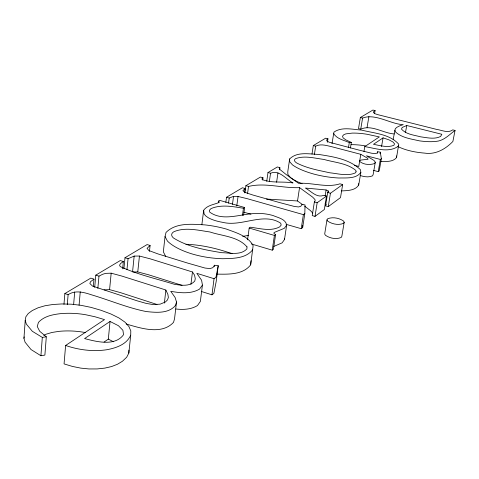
<?xml version="1.0" encoding="UTF-8"?>
<svg xmlns="http://www.w3.org/2000/svg" width="479" height="479" viewBox="0 0 479 479"><rect width="100%" height="100%" fill="white"/><g stroke="black" fill="none" stroke-linecap="round" stroke-linejoin="round"><path stroke-width="0.72" d="M130.713 335.162L130.803 330.911L128.881 326.492L124.935 322.116L118.954 317.96L110.966 314.014L100.967 310.272L90.932 307.356L81.101 305.339L71.431 304.201L61.881 303.949L52.906 304.494L44.984 305.764L38.11 307.775L32.273 310.536L28.219 313.553L25.854 316.817L25.219 320.319L23.95 338.324L25.058 342.162L31.003 349.532L40.913 355.741L44.888 355.083L46.307 336.779L39.691 331.252L37.254 326.534L38.434 322.409C43.99 316.248 52.516 314.589 60.384 313.673A44.116 19.992 3.5 0 1 85.861 314.781L95.028 316.775L104.524 319.613L65.611 345.479L64.06 363.902L72.419 366.435L80.747 368.117L89.004 368.95L97.171 368.932L104.829 368.106L111.595 366.549L117.457 364.262L122.414 361.268L126.678 357.244L128.839 353.053L130.713 335.162C126.737 344.551 115.876 348.083 106.613 349.766C92.842 351.772 78.73 349.969 65.611 345.479M128.839 353.053L128.911 350.149M286.137 224.34L301.225 228.687L302.65 227.633L304.818 213.61L305.045 204.922L301.866 204.461L300.83 206.299L298.555 206.946L294.441 206.479L279.455 202.533L252.906 195.037L244.823 192.33L242.919 190.66L245.104 188.504L242.458 187.762L226.507 197.264L225.843 202.401M302.65 227.633L302.716 225.399M380.242 161.417C385.685 161.447 392.69 162.285 396.534 157.603L398.762 144.239C389.804 134 374.141 133.318 361.657 130.102C352.688 129.468 341.838 126.57 333.935 132.126L331.995 143.676M396.534 157.603L396.66 155.914M40.913 355.741L42.308 337.402L32.333 331.294L26.339 324.073L25.219 320.319M63.97 304.309L64.851 293.573L90.8 278.113L93.986 279.143L93.321 286.394M67.288 304.68L68.12 294.651C75.49 289.837 84.047 292.334 91.705 294.884C109.907 300.285 127.54 307.847 146.215 311.548C155.998 312.571 168.494 313.853 175.524 305.41L176.523 301.992L175.104 297.489L170.746 291.31C180.23 292.98 190.846 294.226 199.527 289.106L202.419 285.089L201.611 280.269L196.839 273.341L214.053 278.694L215.963 277.323L218.232 265.737L214.472 265.234L212.85 267.671L209.958 268.593L205.024 268.048L187.75 263.115L157.884 253.894L148.855 250.535L147.059 248.332L150.101 245.482L147.107 244.565L125.001 257.738L123.905 268.647M73.622 304.638L74.7 292.004M79.083 305.177L80.244 291.825M216.957 274.114C228.411 274.299 242.925 274.898 250.655 264.857L253.14 245.637C247.942 235.913 236.111 232.722 226.471 229.1C219.418 227.07 212.197 225.681 204.898 224.891C191.905 224.166 176.11 222.394 166.039 232.417L165.045 236.518L163.333 251.792L165.662 256.397M250.655 264.857L251.02 260.738M94.686 287.376L95.812 275.126L120.283 260.546L123.366 261.516L122.636 268.839M97.842 288.406L98.979 276.144L102.56 274.311L105.691 273.365L111.176 273.174L122.007 276.114L164.968 289.717L165.866 290.106L167.86 294.28L168.363 297.441L167.5 299.908L165.411 301.986L160.124 304.165L153.029 304.554L146.167 303.399L136.976 300.77L92.561 286.119L89.848 283.514L90.525 281.688L93.986 279.143M156.998 304.476L120.361 292.591L109.583 289.627L111.176 273.174M104.099 342.048L108.326 339.108L110.05 321.457L118.433 325.708L122.893 330.271L123.564 334.683C114.93 346.622 96.375 341.659 84.591 338.575L110.05 321.457M126.965 269.617L128.067 258.696L134.174 256.079L139.437 256.049L149.999 258.774L192.45 271.976L194.54 275.12L195.282 278.76L194.749 281.083C189.774 286.807 180.996 285.334 174.32 284.275C156.286 278.706 137.341 274.479 120.259 266.587L119.558 265.222L120.474 263.606L123.366 261.516M132.533 271.994L134.174 256.079M182.05 285.358L148.28 274.689L137.766 271.94L139.437 256.049M149.46 251.415L150.101 245.482M164.375 303.117L165.866 290.106M266.749 181.278L267.983 172.554L277.359 166.967L279.874 167.65L279.682 169.291L286.179 174.554L298.567 183.313C312.128 182.463 326.798 188.097 339.982 183.816L342.659 184.547L340.509 197.605L328.277 206.617L325.552 205.856L327.696 192.51L328.343 191.037L326.103 189.953L305.416 188.061C311.009 191.049 316.757 198.324 323.75 195.3L326.504 196.061L324.349 209.509L315.014 216.388L312.23 215.598L314.374 201.934L315.158 200.767L314.948 199.527L312.679 197.156L299.555 187.618C282.748 188.433 265.055 182.337 248.523 186.451L245.895 185.714L244.931 192.845M176.523 301.992L174.53 318.864L173.524 322.373C161.483 335.198 140.688 328.199 126.222 323.996M190.935 284.382L192.45 271.976M201.875 224.675L203.653 210.269C207.227 205.234 213.766 204.677 219.089 202.485L219.37 201.881L218.478 201.108L219.723 200.372L244.631 207.515L243.577 215.293M202.419 285.089L200.366 301.423L197.474 305.56C191.049 309.53 183.122 309.859 175.817 308.991M218.286 202.593L218.478 201.108M214.287 266.671L214.472 265.234M201.27 291.436L211.969 294.819L214.053 278.694M218.232 265.737L216.185 281.514L213.879 293.399L211.969 294.819M228.537 203.18L229.213 198.037L233.524 196.372L238.045 196.474L247.086 198.641L303.393 214.634L304.818 213.61M232.465 204.419L233.524 196.372M236.776 205.964L238.045 196.474M244.524 192.803L245.104 188.504M242.47 215.358L243.428 208.275L244.631 207.515M247.553 193.588L248.523 186.451M247.559 239.775L249.182 228.052L250.421 227.214C259.965 228.399 270.647 231.722 279.7 226.866L281.179 225.082L280.712 223.226C263.432 211.832 241.769 227.118 222.777 222.358A23.022 8.215 7.4 0 1 208.221 217.7L205.695 215.891L204.12 213.951L203.653 210.269M262.684 179.984L262.995 177.775L260.414 177.062L245.895 185.714M269.39 181.254L270.533 173.254C279.287 169.446 286.155 179.397 293.034 182.954C282.963 181.14 271.707 183.397 262.139 179.547L262.043 178.661L262.995 177.775M276.605 182.224L277.97 172.805M279.562 169.8L279.874 167.65M251.457 243.985L272.24 250.164L274.395 235.428L275.587 234.572L273.832 233.297L274.162 232.489L284.286 228.333L286.646 225.124C285.759 218.975 277.742 217.61 273.018 215.526C266.492 213.664 259.69 212.987 252.93 213.64C238.937 214.562 222.31 221.268 209.754 212.161L209.359 210.293L211.023 208.599C221.292 204.228 232.83 206.533 243.428 208.275M275.587 234.572L273.431 249.278L272.24 250.164M341.527 190.917C347.449 190.606 355.161 190.66 358.699 185.056L360.849 172.41L360.412 169.668C349.49 159.082 333.144 156.705 318.631 154.424C309.141 154.1 297.076 151.436 289.657 158.932L287.795 171.542L287.849 174.428L290.573 177.637A43.577 13.777 9.1 0 0 302.129 183.75M273.844 246.428L282.125 242.841L284.49 239.53L286.646 225.124M302.926 204.892L297.525 200.964L299.555 187.618M311.991 154.106L313.314 145.55L325.63 138.209L327.953 138.814L327.402 142.299M301.225 228.687L303.393 214.634M314.356 154.735L315.685 146.173C320.661 143.556 326.516 145.562 331.63 146.682L360.813 154.328L367.632 158.268L368.04 159.285L361.334 160.01L359.819 160.489L359.442 161.189C363.268 164.776 369.914 165.237 374.722 163.495L375.291 162.219L374.087 160.507L366.453 155.801L380.362 159.447L381.356 158.735L380.308 152.196L377.68 151.735L377.045 153.136L375.087 153.603L371.542 153.22L358.711 150.023L329.127 142.197L326.714 140.784L326.75 139.844L327.953 138.814M315.014 216.388L317.17 202.719L326.504 196.061M325.157 195.857L326.103 189.953M328.115 192.438L328.343 191.037M328.277 206.617L330.432 193.265L342.659 184.547M326.971 219.891L324.69 233.974L325.433 235.279C329.857 238.332 336.204 239.662 341.228 237.428L341.844 236.285L344.197 222.22L343.437 220.945C338.946 217.963 332.666 216.718 327.588 218.801L326.971 219.891L327.726 221.166C332.198 224.16 338.521 225.489 343.587 223.334L344.197 222.22M348.49 147.466L349.299 142.58L351.352 142.437L350.43 148.011M374.596 113.481L375.093 110.589L372.901 110.05L360.358 117.523L358.502 128.623L360.735 129.192C371.441 124.289 383.398 133.33 394.181 133.934M360.735 129.192L362.597 118.085C375.051 113.02 390.942 124.289 403.246 124.63L399.474 125.971L396.857 127.324L395.301 128.737L393.145 139.395M360.813 154.328L358.765 166.464L354.508 165.339M367.046 127.588L368.914 116.553M363.956 151.502L364.788 146.598L379.362 136.91L367.231 134.306A26.584 7.568 9.4 0 0 352.304 133.096L345.814 133.88L343.772 134.725L342.509 136.186L343.12 137.892L345.946 139.94L351.352 142.437M375.291 162.219L373.159 174.512L372.578 175.823C368.692 177.637 364.082 176.787 360.154 175.5M377.434 153.148L377.68 151.735M380.057 153.603L380.308 152.196M381.553 146.532L383.068 137.856L389.092 139.904L392.93 141.958L394.54 143.826L393.87 145.311C387.331 147.921 380.057 145.514 373.482 144.305L383.068 137.856M373.381 170.35L378.23 171.638L380.362 159.447M381.356 158.735L379.218 170.901L378.23 171.638M23.95 338.324L24.207 336.887M405.491 132.449L406.755 125.504L441.842 134.288L440.596 136.461C434.447 139.575 427.184 137.677 420.7 136.844C414.143 135.036 406.246 134.503 401.468 129.108L402.204 127.45L406.755 125.504M375.093 110.589L374.021 111.236L373.303 112.373L374.764 113.625L377.578 114.601L436.662 129.414C441.752 130.114 448.075 133.479 452.757 129.875L455.05 130.444L452.889 141.461C445.452 149.137 435.627 154.813 424.604 153.112C415.509 152.358 406.318 150.598 398.037 146.64M325.552 205.856L325.983 204.844M360.849 172.41C356.011 179.122 346.179 177.739 338.898 178.014C330.444 177.601 322.044 176.26 313.865 174.081A43.745 13.4 9 0 1 292.471 164.878L289.717 161.746L289.657 158.932M252.786 249.655C245.859 258.714 232.932 258.444 222.603 258.726C212.119 258.432 201.683 256.822 191.63 253.81A53.899 20.25 7.2 0 1 167.405 241.021L165.045 236.518M398.648 145.879C389.337 153.376 375.44 148.352 364.788 146.598M455.05 130.444C449.715 134.294 444.997 139.593 438.321 141.06C432.064 142.161 425.693 141.682 419.436 140.862C411.198 138.916 401.665 137.892 395.313 131.743L394.78 130.21M43.757 335.372L46.176 334.174L52.043 332.444L58.947 331.36A43.864 20.471 3.3 0 1 84.286 332.378L85.687 332.689M242.667 236.434L248.517 235.345M42.308 337.402L46.307 336.779M104.129 289.855L109.583 289.627M133.282 271.988L137.766 271.94M185.942 244.284C201.719 244.793 217.232 248.529 232.081 253.696M266.414 199.054L297.525 200.964M243.811 212.197L250.942 214.191M360.358 117.523L362.597 118.085M313.314 145.55L315.685 146.173M267.983 172.554L270.533 173.254M327.696 192.51L330.432 193.265M314.374 201.934L317.17 202.719M226.507 197.264L229.213 198.037M249.182 228.052L274.395 235.428M125.001 257.738L128.067 258.696M95.812 275.126L98.979 276.144M64.851 293.573L68.12 294.651M349.299 142.58C343.994 140.173 336.683 138.94 333.629 133.449M325.091 203.791L326.205 204.341M108.326 339.108L113.451 341.766M304.722 206.204L310.56 210.7L312.811 213.119M358.49 183.643L358.699 185.056M284.322 238.362L284.49 239.53M351.095 144.67A26.489 7.784 9.5 0 1 365.267 145.85M246.996 246.883L246.871 248.948C240.596 255.66 229.758 252.798 221.657 252.684C205.18 249.924 187.708 246.948 173.392 237.931A18.124 6.826 6.7 0 1 173.949 231.692C185.361 226.92 198.198 230.309 209.94 231.98C222.166 236.063 238.081 236.464 246.996 246.883M356.083 171.817L355.256 172.943C347.263 176.428 338.108 173.614 329.827 172.799C318.559 170.308 306.805 168.309 296.519 162.872A14.669 4.515 8.7 0 1 295.693 158.579C304.782 155.346 314.727 158.262 323.966 159.441C334.552 162.531 347.018 163.117 355.813 170.398L356.083 171.817"/></g></svg>
